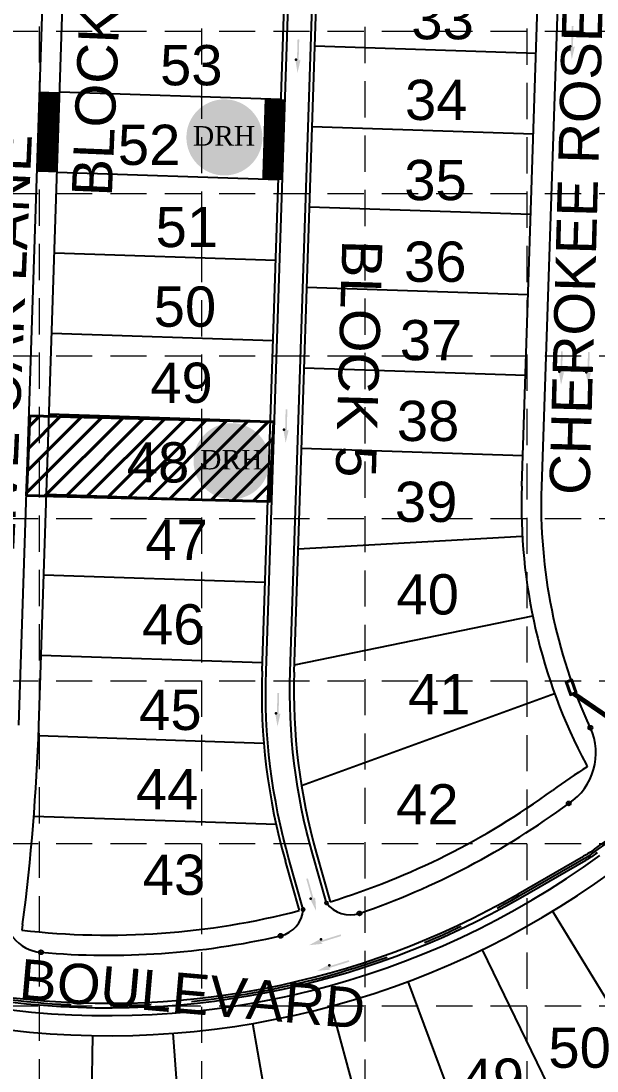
# Model space of a CAD drawing. Header units: feet. Extents: x 10084 to 13321, y 3329 to 8503.
# Drawn here: x 12501 to 12787, y 6287 to 6809 of the extents above; entities that cross this region are included whole.
import ezdxf
from ezdxf.enums import TextEntityAlignment as Align

# ---------------------------------------------------------------- set-up
doc = ezdxf.new("R2010")
doc.units = ezdxf.units.FT
doc.header["$LTSCALE"] = 40
doc.header["$MEASUREMENT"] = 0
for name, pattern in [('( Dashdot )', [1.001, 0.5, -0.25, 0.001, -0.25]), ('CENTERX2', [4, 2.5, -0.5, 0.5, -0.5]), ('DASHED', [0.75, 0.5, -0.25]), ('HIDDEN', [0.375, 0.25, -0.125])]:
    doc.linetypes.add(name, pattern=pattern)
for name, color, linetype in [('BASE', 7, 'Continuous'), ('CURB', 4, 'Continuous'), ('EROSION BLANKETS', 84, 'Continuous'), ('flow arrow', 4, 'Continuous'), ('GRID', 254, 'DASHED'), ('INLET', 4, 'Continuous'), ('LEGEND', 7, 'Continuous'), ('LOT', 7, 'Continuous'), ('NAME', 6, 'Continuous'), ('ROW', 3, '( Dashdot )'), ('SODDED LOT', 2, 'Continuous'), ('STORM', 2, 'Continuous'), ('storm CL', 7, 'CENTERX2')]:
    doc.layers.add(name, color=color, linetype=linetype)
doc.styles.add('DRHorton', font='dutcheb.ttf')
doc.styles.get("Standard").update_dxf_attribs({"font": 'ARIAL.TTF'})

# ---------------------------------------------------------------- blocks, each defined once
blk = doc.blocks.new('DRHorton')
h = blk.add_hatch(color=1)
h.paths.add_polyline_path([(78.7, 25.78, 1), (40.43, 25.78, 1)])
h.paths.add_polyline_path([(42.33, 17.91), (76.5, 17.91), (76.5, 34.87), (42.33, 34.87)], flags=24)
at = {"layer": 'BASE', "color": 176, "style": 'DRHorton'}
blk.add_text('DRH', height=9.814, dxfattribs=at).set_placement((59.39, 21.64), align=Align.CENTER)

msp = doc.modelspace()

# ---------------------------------------------------------------- hatches: boundary and pattern name
at = {"layer": 'flow arrow', "linetype": 'Continuous', "lineweight": 30}
h = msp.add_hatch(color=7, dxfattribs=at)
edge = h.paths.add_edge_path()
edge.add_line((12775.82, 6796.37), (12775.2, 6795.84))
edge.add_line((12775.2, 6795.84), (12775.48, 6806.42))
edge.add_line((12775.48, 6806.42), (12774.62, 6806.44))
edge.add_line((12774.62, 6806.44), (12774.34, 6795.86))
edge.add_line((12774.34, 6795.86), (12773.85, 6796.41))
edge.add_line((12773.85, 6796.41), (12773.85, 6796.41))
edge.add_ellipse((12773.79, 6795.88), major_axis=(0.015, 0.56), ratio=0.285714, start_angle=342.8173, end_angle=484.7269)
edge.add_line((12773.65, 6795.56), (12773.65, 6795.56))
edge.add_line((12773.65, 6795.56), (12774.63, 6789.8))
edge.add_line((12774.63, 6789.8), (12775.97, 6795.5))
edge.add_line((12775.97, 6795.5), (12775.97, 6795.5))
edge.add_ellipse((12775.85, 6795.83), major_axis=(0.015, 0.56), ratio=0.285714, start_angle=234.1685, end_angle=374.4967)
edge.add_line((12775.82, 6796.37), (12775.82, 6796.37))
edge.add_line((12775.82, 6796.37), (12775.82, 6796.37))
h = msp.add_hatch(color=7, dxfattribs=at)
edge = h.paths.add_edge_path()
edge.add_line((12639.46, 6789.77), (12638.83, 6789.24))
edge.add_line((12638.83, 6789.24), (12639.12, 6799.82))
edge.add_line((12639.12, 6799.82), (12638.26, 6799.84))
edge.add_line((12638.26, 6799.84), (12637.97, 6789.26))
edge.add_line((12637.97, 6789.26), (12637.49, 6789.81))
edge.add_line((12637.49, 6789.81), (12637.49, 6789.81))
edge.add_ellipse((12637.43, 6789.28), major_axis=(0.015, 0.56), ratio=0.285714, start_angle=342.8173, end_angle=484.7269)
edge.add_line((12637.29, 6788.96), (12637.29, 6788.96))
edge.add_line((12637.29, 6788.96), (12638.27, 6783.2))
edge.add_line((12638.27, 6783.2), (12639.6, 6788.9))
edge.add_line((12639.6, 6788.9), (12639.6, 6788.9))
edge.add_ellipse((12639.48, 6789.23), major_axis=(0.015, 0.56), ratio=0.285714, start_angle=234.1685, end_angle=374.4967)
edge.add_line((12639.45, 6789.77), (12639.46, 6789.77))
edge.add_line((12639.46, 6789.77), (12639.46, 6789.77))
h = msp.add_hatch(color=7, dxfattribs=at)
edge = h.paths.add_edge_path()
edge.add_line((12770.47, 6634.74), (12769.84, 6634.2))
edge.add_line((12769.84, 6634.2), (12770.13, 6644.78))
edge.add_line((12770.13, 6644.78), (12769.27, 6644.8))
edge.add_line((12769.27, 6644.8), (12768.99, 6634.23))
edge.add_line((12768.99, 6634.23), (12768.5, 6634.78))
edge.add_line((12768.5, 6634.78), (12768.5, 6634.78))
edge.add_ellipse((12768.44, 6634.24), major_axis=(0.015, 0.56), ratio=0.285714, start_angle=342.8173, end_angle=484.7269)
edge.add_line((12768.3, 6633.93), (12768.3, 6633.93))
edge.add_line((12768.3, 6633.93), (12769.28, 6628.17))
edge.add_line((12769.28, 6628.17), (12770.61, 6633.86))
edge.add_line((12770.61, 6633.86), (12770.61, 6633.86))
edge.add_ellipse((12770.49, 6634.19), major_axis=(0.015, 0.56), ratio=0.285714, start_angle=234.1685, end_angle=374.4967)
edge.add_line((12770.47, 6634.74), (12770.47, 6634.74))
edge.add_line((12770.47, 6634.74), (12770.47, 6634.74))
h = msp.add_hatch(color=7, dxfattribs=at)
edge = h.paths.add_edge_path()
edge.add_line((12783.88, 6634.43), (12783.26, 6633.9))
edge.add_line((12783.26, 6633.9), (12783.54, 6644.48))
edge.add_line((12783.54, 6644.48), (12782.68, 6644.5))
edge.add_line((12782.68, 6644.5), (12782.4, 6633.92))
edge.add_line((12782.4, 6633.92), (12781.91, 6634.47))
edge.add_line((12781.91, 6634.47), (12781.91, 6634.47))
edge.add_ellipse((12781.85, 6633.94), major_axis=(0.015, 0.56), ratio=0.285714, start_angle=342.8173, end_angle=484.7269)
edge.add_line((12781.71, 6633.62), (12781.71, 6633.62))
edge.add_line((12781.71, 6633.62), (12782.7, 6627.86))
edge.add_line((12782.7, 6627.86), (12784.03, 6633.56))
edge.add_line((12784.03, 6633.56), (12784.03, 6633.56))
edge.add_ellipse((12783.91, 6633.89), major_axis=(0.015, 0.56), ratio=0.285714, start_angle=234.1685, end_angle=374.4967)
edge.add_line((12783.88, 6634.43), (12783.88, 6634.43))
edge.add_line((12783.88, 6634.43), (12783.88, 6634.43))
h = msp.add_hatch(color=7, dxfattribs=at)
edge = h.paths.add_edge_path()
edge.add_line((12633.55, 6605.9), (12632.93, 6605.36))
edge.add_line((12632.93, 6605.36), (12633.21, 6615.94))
edge.add_line((12633.21, 6615.94), (12632.35, 6615.96))
edge.add_line((12632.35, 6615.96), (12632.07, 6605.39))
edge.add_line((12632.07, 6605.39), (12631.58, 6605.94))
edge.add_line((12631.58, 6605.94), (12631.58, 6605.94))
edge.add_ellipse((12631.52, 6605.4), major_axis=(0.015, 0.56), ratio=0.285714, start_angle=342.8173, end_angle=484.7269)
edge.add_line((12631.38, 6605.09), (12631.38, 6605.09))
edge.add_line((12631.38, 6605.09), (12632.36, 6599.33))
edge.add_line((12632.36, 6599.33), (12633.69, 6605.02))
edge.add_line((12633.69, 6605.02), (12633.7, 6605.02))
edge.add_ellipse((12633.57, 6605.35), major_axis=(0.015, 0.56), ratio=0.285714, start_angle=234.1685, end_angle=374.4967)
edge.add_line((12633.55, 6605.9), (12633.55, 6605.9))
edge.add_line((12633.55, 6605.9), (12633.55, 6605.9))
h = msp.add_hatch(color=7, dxfattribs=at)
edge = h.paths.add_edge_path()
edge.add_line((12629.48, 6465.01), (12628.85, 6464.48))
edge.add_line((12628.85, 6464.48), (12629.14, 6475.06))
edge.add_line((12629.14, 6475.06), (12628.28, 6475.08))
edge.add_line((12628.28, 6475.08), (12627.99, 6464.5))
edge.add_line((12627.99, 6464.5), (12627.51, 6465.05))
edge.add_line((12627.51, 6465.05), (12627.51, 6465.05))
edge.add_ellipse((12627.44, 6464.52), major_axis=(0.015, 0.56), ratio=0.285714, start_angle=342.8173, end_angle=484.7269)
edge.add_line((12627.3, 6464.21), (12627.3, 6464.21))
edge.add_line((12627.3, 6464.21), (12628.29, 6458.45))
edge.add_line((12628.29, 6458.45), (12629.62, 6464.14))
edge.add_line((12629.62, 6464.14), (12629.62, 6464.14))
edge.add_ellipse((12629.5, 6464.47), major_axis=(0.015, 0.56), ratio=0.285714, start_angle=234.1685, end_angle=374.4967)
edge.add_line((12629.47, 6465.01), (12629.48, 6465.01))
edge.add_line((12629.48, 6465.01), (12629.48, 6465.01))
h = msp.add_hatch(color=7, dxfattribs=at)
edge = h.paths.add_edge_path()
edge.add_line((12646.72, 6373.51), (12646.29, 6372.82))
edge.add_line((12646.29, 6372.82), (12643.44, 6383.01))
edge.add_line((12643.44, 6383.01), (12642.61, 6382.78))
edge.add_line((12642.61, 6382.78), (12645.46, 6372.59))
edge.add_line((12645.46, 6372.59), (12644.83, 6372.97))
edge.add_line((12644.83, 6372.97), (12644.83, 6372.97))
edge.add_ellipse((12644.93, 6372.44), major_axis=(-0.151, 0.539), ratio=0.285714, start_angle=342.8173, end_angle=484.7269)
edge.add_line((12644.89, 6372.1), (12644.89, 6372.1))
edge.add_line((12644.89, 6372.1), (12647.52, 6366.89))
edge.add_line((12647.52, 6366.89), (12647.12, 6372.72))
edge.add_line((12647.12, 6372.72), (12647.12, 6372.72))
edge.add_ellipse((12646.91, 6373), major_axis=(-0.151, 0.539), ratio=0.285714, start_angle=234.1685, end_angle=374.4967)
edge.add_line((12646.72, 6373.51), (12646.72, 6373.51))
edge.add_line((12646.72, 6373.51), (12646.72, 6373.51))
h = msp.add_hatch(color=7, dxfattribs=at)
edge = h.paths.add_edge_path()
edge.add_line((12650.58, 6350.81), (12649.88, 6351.23))
edge.add_line((12649.88, 6351.23), (12659.99, 6354.37))
edge.add_line((12659.99, 6354.37), (12659.73, 6355.19))
edge.add_line((12659.73, 6355.19), (12649.63, 6352.05))
edge.add_line((12649.63, 6352.05), (12649.99, 6352.69))
edge.add_line((12649.99, 6352.69), (12649.99, 6352.69))
edge.add_ellipse((12649.47, 6352.57), major_axis=(0.535, 0.166), ratio=0.285714, start_angle=342.8173, end_angle=484.7269)
edge.add_line((12649.12, 6352.61), (12649.12, 6352.61))
edge.add_line((12649.12, 6352.61), (12643.99, 6349.82))
edge.add_line((12643.99, 6349.82), (12649.81, 6350.39))
edge.add_line((12649.81, 6350.39), (12649.8, 6350.39))
edge.add_ellipse((12650.08, 6350.61), major_axis=(0.535, 0.166), ratio=0.285714, start_angle=234.1685, end_angle=374.4967)
edge.add_line((12650.59, 6350.81), (12650.58, 6350.81))
edge.add_line((12650.58, 6350.81), (12650.58, 6350.81))
h = msp.add_hatch(color=7, dxfattribs=at)
edge = h.paths.add_edge_path()
edge.add_line((12654.61, 6338.01), (12653.91, 6338.43))
edge.add_line((12653.91, 6338.43), (12664.02, 6341.57))
edge.add_line((12664.02, 6341.57), (12663.76, 6342.39))
edge.add_line((12663.76, 6342.39), (12653.65, 6339.25))
edge.add_line((12653.65, 6339.25), (12654.02, 6339.89))
edge.add_line((12654.02, 6339.89), (12654.02, 6339.89))
edge.add_ellipse((12653.49, 6339.77), major_axis=(0.535, 0.166), ratio=0.285714, start_angle=342.8173, end_angle=484.7269)
edge.add_line((12653.15, 6339.81), (12653.15, 6339.8))
edge.add_line((12653.15, 6339.8), (12648.01, 6337.02))
edge.add_line((12648.01, 6337.02), (12653.83, 6337.59))
edge.add_line((12653.83, 6337.59), (12653.83, 6337.59))
edge.add_ellipse((12654.1, 6337.81), major_axis=(0.535, 0.166), ratio=0.285714, start_angle=234.1685, end_angle=374.4967)
edge.add_line((12654.61, 6338.01), (12654.61, 6338.01))
edge.add_line((12654.61, 6338.01), (12654.61, 6338.01))
at = {"layer": 'SODDED LOT', "linetype": 'Continuous', "lineweight": 40}
h = msp.add_hatch(dxfattribs=at)
h.set_pattern_fill('ANSI31', color=256, scale=60, style=0)
h.paths.add_polyline_path([(12626.44, 6609.85), (12505.18, 6612.79), (12503.5, 6573.23), (12624.34, 6570.28)])

# ---------------------------------------------------------------- linework, layer by layer
at = {"layer": 'CURB', "color": 7}
for p, q in [((12759.71, 6577.48), (12769.8, 6882.29)), ((12622.6, 6485.95), (12635.26, 6868.23)), ((12634.6, 6485.55), (12647.26, 6867.83)), ((12499.65, 6459.05), (12512.09, 6834.82)), ((12652.64, 6370.84), (12645.66, 6395.34)), ((12641.1, 6367.55), (12634.12, 6392.06))]:
    msp.add_line(p, q, dxfattribs=at)
for centre, radius in [((12783.86, 6457.85), 1), ((12773.11, 6420.24), 1), ((12652.64, 6370.84), 0.75), ((12641.1, 6367.55), 0.75), ((12669.08, 6365.63), 1), ((12629.86, 6354.47), 1), ((12510.71, 6346.29), 1)]:
    msp.add_circle(centre, radius, dxfattribs=at)
at = {"layer": 'CURB', "color": 7, "extrusion": (0, 0, -1)}
for centre, radius, start in [((-13024.56, 6568.71), 265, 335.271), ((-12928.44, 6475.82), 306, 344.1138), ((-12928.44, 6475.82), 294, 344.1138)]:
    msp.add_arc(centre, radius, start, 1.8969, dxfattribs=at)
at = {"layer": 'CURB', "color": 7}
for centre, radius, start, end in [((12756.62, 6445.3), 30, 303.3554, 24.729), ((12544.23, 6729.82), 385, 288.9219, 306.476), ((12544.23, 6729.82), 415, 261.9239, 306.0765), ((12664.38, 6379.35), 14.5, 215.9392, 288.9219), ((12512.45, 6366.21), 20, 172.9833, 265.0045), ((12626.64, 6368.6), 14.5, 282.8505, 355.8332), ((12544.23, 6729.82), 385, 265.0045, 282.8505)]:
    msp.add_arc(centre, radius, start, end, dxfattribs=at)
at = {"layer": 'EROSION BLANKETS', "linetype": 'Continuous', "lineweight": 40, "const_width": 10}
for points in [[(12514.84, 6773.75), (12513.51, 6733.87)], [(12625.7, 6730.13), (12626.92, 6770.09)]]:
    msp.add_lwpolyline(points, dxfattribs=at)
at = {"layer": 'flow arrow', "color": 7, "linetype": 'Continuous', "lineweight": 30}
for p in [(12773.85, 6796.41), (12637.49, 6789.81), (12768.5, 6634.78), (12781.91, 6634.47), (12631.58, 6605.94), (12627.51, 6465.05), (12644.83, 6372.97), (12649.99, 6352.69), (12654.02, 6339.89)]:
    msp.add_point(p, dxfattribs=at)
at = {"layer": 'GRID', "color": 252, "linetype": 'HIDDEN', "lineweight": 0, "ltscale": 1.8}
for p, q in [((12672.21, 3737.03), (12671.6, 8419.97)), ((12752.48, 3736.19), (12752.31, 8419.97)), ((12510.12, 3737.25), (12509.82, 8418.16)), ((12590.76, 3736.28), (12590.53, 8418.16)), ((10169.24, 6803.97), (13236.21, 6803.97)), ((10169.24, 6723.26), (13236.21, 6723.26)), ((10169.24, 6642.55), (13236.21, 6642.55)), ((10169.24, 6561.84), (13236.21, 6561.84)), ((10169.24, 6481.13), (13236.21, 6481.13)), ((10169.24, 6400.42), (13236.21, 6400.42)), ((10169.24, 6319.71), (13236.21, 6319.71))]:
    msp.add_line(p, q, dxfattribs=at)
at = {"layer": 'INLET', "color": 5, "flags": 128}
for points in [[(12777.13, 6475.18), (12774.74, 6481.76), (12771.45, 6480.57), (12773.84, 6473.99)], [(12776.49, 6475.48), (12774.44, 6481.12), (12772.09, 6480.27), (12774.14, 6474.63)]]:
    msp.add_lwpolyline(points, close=True, dxfattribs=at)
at = {"layer": 'LOT', "color": 7}
for p, q in [((12646.9, 6796.58), (12756.84, 6792.94)), ((12630.01, 6769.93), (12520.07, 6773.58)), ((12645.58, 6756.6), (12755.52, 6752.96)), ((12628.68, 6729.96), (12518.74, 6733.6)), ((12644.25, 6716.62), (12754.19, 6712.98)), ((12627.36, 6689.98), (12517.42, 6693.62)), ((12642.93, 6676.65), (12752.87, 6673)), ((12626.04, 6650), (12516.1, 6653.64)), ((12641.6, 6636.67), (12751.54, 6633.03)), ((12624.71, 6610.02), (12514.77, 6613.66)), ((12640.28, 6596.69), (12750.22, 6593.05)), ((12623.39, 6570.04), (12513.45, 6573.68)), ((12638.62, 6546.7), (12750.01, 6553.05)), ((12622.06, 6530.07), (12512.12, 6533.71)), ((12636.71, 6489.05), (12755.19, 6513.38)), ((12620.74, 6490.09), (12510.8, 6493.73)), ((12640.18, 6429.21), (12766.06, 6474.89)), ((12621.52, 6450.04), (12509.46, 6453.75)), ((12627.59, 6409.82), (12507.17, 6413.81)), ((12765.11, 6366.73), (12837.74, 6247.32)), ((12729.99, 6347.57), (12791.94, 6220.1)), ((12735.31, 6219.39), (12693.23, 6331.8)), ((12685.11, 6208.74), (12655.15, 6319.55)), ((12635.48, 6197.94), (12616.09, 6310.94)), ((12536.41, 6304.9), (12534.4, 6195.89)), ((12584.92, 6193.64), (12576.39, 6306.04))]:
    msp.add_line(p, q, dxfattribs=at)
at = {"layer": 'ROW', "color": 7, "linetype": 'Continuous'}
for p, q in [((12749.71, 6577.81), (12759.81, 6882.62)), ((12620.6, 6486.01), (12633.27, 6868.29)), ((12636.6, 6485.48), (12649.26, 6867.76)), ((12509.64, 6458.72), (12522.04, 6833.23)), ((12781.71, 6439.69), (12782.34, 6438.5)), ((12647.59, 6395.89), (12654.55, 6371.42)), ((12632.2, 6391.51), (12639.16, 6367.04)), ((12501.59, 6360.09), (12501.23, 6357.3))]:
    msp.add_line(p, q, dxfattribs=at)
for centre, radius, start, end in [((13024.56, 6568.71), 275, 178.1031, 207.9789), ((12928.44, 6475.82), 308, 178.1031, 195.8862), ((12928.44, 6475.82), 292, 178.1031, 195.8862), ((11485.2, 6492.64), 1025, 352.56936, 358.10306), ((12956.44, 6164.06), 325, 122.3906, 126.0765), ((12544.23, 6729.82), 375, 287.1086, 306.0765), ((12544.23, 6729.82), 425, 261.9239, 306.0765), ((12544.23, 6729.82), 375, 263.4151, 284.6638)]:
    msp.add_arc(centre, radius, start, end, dxfattribs=at)
at = {"layer": 'SODDED LOT', "linetype": 'Continuous', "lineweight": 40}
msp.add_lwpolyline([(12626.44, 6609.85), (12505.18, 6612.79), (12503.5, 6573.23), (12624.34, 6570.28)], close=True, dxfattribs=at)
at = {"layer": 'STORM', "color": 5}
for p, q in [((12805.68, 6453.22), (12774.95, 6474.39)), ((12805.64, 6455.06), (12776.68, 6475.02)), ((12747.93, 6375.3), (12780.43, 6393.97)), ((12749.05, 6373.35), (12781.55, 6392.02))]:
    msp.add_line(p, q, dxfattribs=at)
at = {"layer": 'STORM', "color": 5, "extrusion": (0, 0, -1)}
for centre, radius, start, end in [((-12956.44, 6164.06), 289.12, 53.8383, 58.7379), ((-12751.1, 6445.02), 58.88, 233.8383, 240.1196), ((-12751.1, 6445.02), 61.12, 233.8383, 240.1196)]:
    msp.add_arc(centre, radius, start, end, dxfattribs=at)
at = {"layer": 'STORM', "color": 5}
for radius in [408.88, 411.13]:
    msp.add_arc((12544.23, 6729.82), radius, 261.9239, 299.9007, dxfattribs=at)
at = {"layer": 'storm CL', "color": 5}
msp.add_line((12806.42, 6453.62), (12775.31, 6475.06), dxfattribs=at)
at = {"layer": 'storm CL', "color": 5, "flags": 128}
msp.add_lwpolyline([(12223.92, 6063.72, 0.138557), (12234.21, 6094.69), (12234.21, 6094.69), (12236.95, 6155.07), (12236.95, 6155.07, 0.088139), (12225.11, 6245.25), (12225.11, 6245.25, -0.081771), (12213.99, 6322.44), (12213.99, 6322.44, -0.202343), (12257.55, 6339.14), (12257.55, 6339.14), (12345.52, 6336.23), (12345.52, 6336.23, -0.026888), (12486.63, 6323.89), (12486.63, 6323.89, 0.167239), (12748.49, 6374.33), (12783.98, 6394.72), (12783.98, 6394.72, -0.128475), (12918.84, 6449.6, 0.365803), (12988.34, 6525.94), (12988.34, 6525.94), (13009.68, 7100.62), (13014.14, 7104.76), (13020.38, 7104.52)], format="xyb", dxfattribs=at)

# ---------------------------------------------------------------- block references
at = {"layer": 'LEGEND', "xscale": 0.9878399999938665, "yscale": 0.9878399999943213, "zscale": 0.9878399999942583}
for p in [(12543.07, 6725.65), (12546.64, 6564.78)]:
    msp.add_blockref('DRHorton', p, dxfattribs=at)

# ---------------------------------------------------------------- texts
at = {"layer": 'NAME', "color": 7}
for s, rotation, p in [('CHEROKEE ROSE TRAIL', 88.4447, (12773.41, 6573.54)), ('BLOCK 5', 87.6131, (12535.95, 6721.93)), ('LIVE OAK LANE', 87.5425, (12487.34, 6544.88)), ('BLOCK 5', 268.3933, (12670.52, 6700.11)), ('BROWN THRASHER BOULEVARD', 355.0147, (12224.94, 6357.15))]:
    msp.add_text(s, height=20, rotation=rotation, dxfattribs=at).set_placement(p, align=Align.MIDDLE_LEFT)
for s, p in [('33', (12694.83, 6809.85)), ('53', (12569.91, 6786.99)), ('34', (12691.68, 6769.76)), ('52', (12548.92, 6747.43)), ('35', (12691.32, 6729.93)), ('51', (12567.69, 6706.61)), ('36', (12691.19, 6689.37)), ('50', (12566.75, 6667.05)), ('37', (12689.1, 6650.4)), ('49', (12565.04, 6629.24)), ('38', (12687.64, 6610.28)), ('48', (12553.4, 6589.68)), ('39', (12686.66, 6570.08)), ('47', (12562.61, 6551.13)), ('40', (12687.43, 6524.11)), ('46', (12560.92, 6509.2)), ('41', (12693.2, 6474.56)), ('45', (12559.51, 6466.72)), ('44', (12557.9, 6427.39)), ('42', (12687.27, 6419.78)), ('43', (12561.31, 6384.8)), ('50', (12762.98, 6298.92)), ('49', (12719.8, 6283.53))]:
    msp.add_text(s, height=20, dxfattribs=at).set_placement(p, align=Align.MIDDLE_LEFT)

doc.saveas('drawing.dxf')
